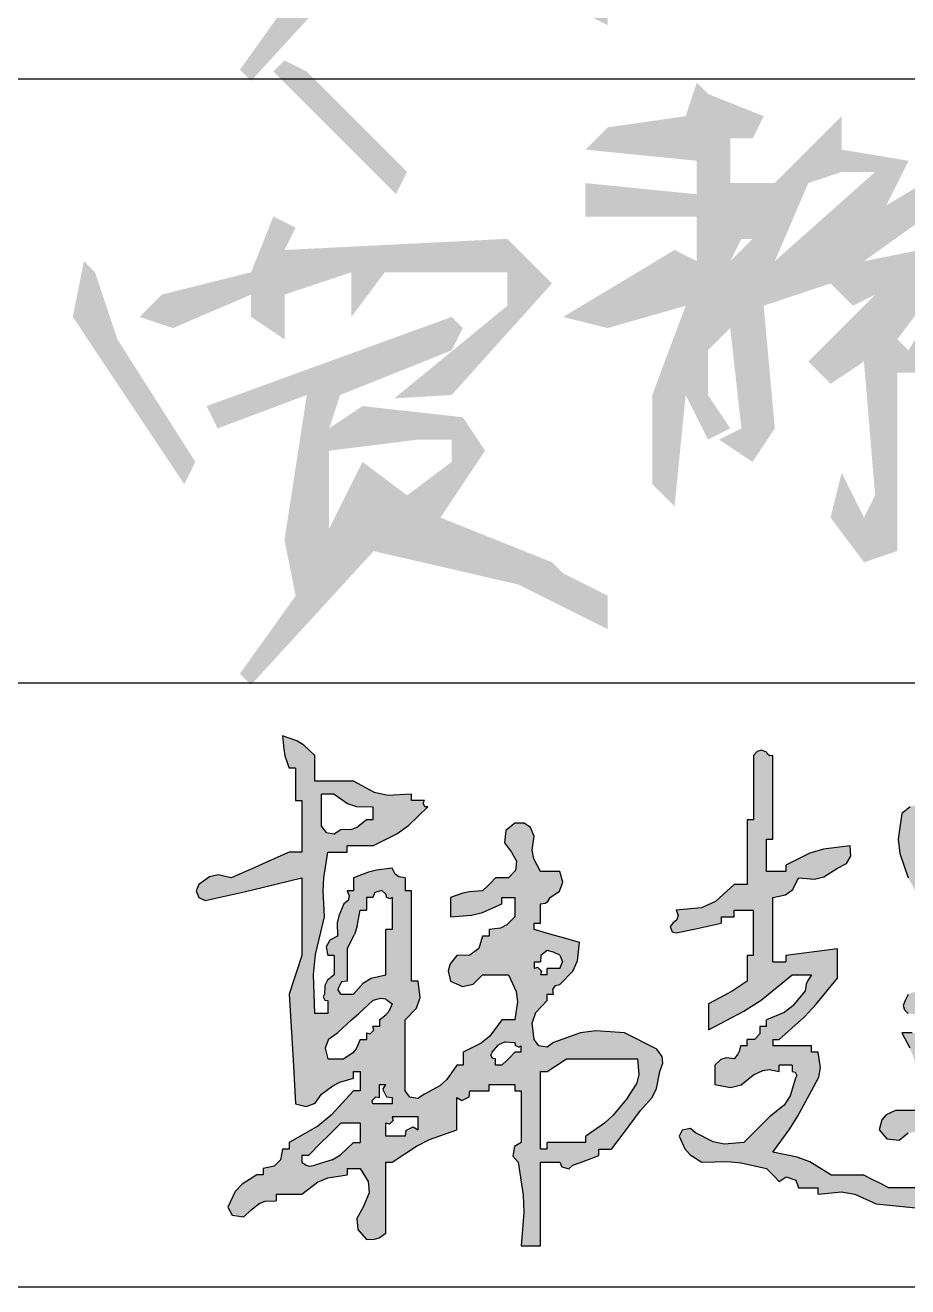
# Model space of a CAD drawing. Extents: x 5693218 to 11495510, y -728562 to -461276.
# Drawn here: x 5835861 to 5836812, y -501776 to -500419 of the extents above; entities that cross this region are included whole.
import ezdxf

# ---------------------------------------------------------------- set-up
doc = ezdxf.new("R2010")
doc.units = 0
doc.header["$LTSCALE"] = 1000
doc.header["$MEASUREMENT"] = 0
doc.layers.get('0').update_dxf_attribs({"linetype": 'CONTINUOUS'})

# ---------------------------------------------------------------- blocks, each defined once
blk = doc.blocks.new('韩超')
h = blk.add_hatch(color=256)
h.dxf.hatch_style = 1
h.paths.add_polyline_path([(0.787849, 0.514197), (0.777955, 0.527898), (0.77346, 0.562754), (0.78123, 0.586063), (0.805739, 0.61125), (0.805739, 0.625142), (0.819631, 0.625142), (0.818004, 0.635027), (0.823773, 0.643681), (0.833523, 0.64598), (0.860867, 0.674873), (0.870953, 0.696725), (0.875199, 0.736279), (0.836353, 0.74757), (0.816903, 0.753127), (0.777955, 0.764063), (0.777955, 0.777955), (0.791847, 0.777955), (0.791847, 0.819631), (0.801775, 0.820971), (0.80763, 0.824875), (0.812685, 0.833523), (0.832189, 0.847055), (0.839321, 0.866071), (0.833523, 0.889091), (0.791847, 0.889091), (0.776856, 0.916298), (0.7735, 0.934755), (0.777955, 0.965498), (0.770329, 0.984025), (0.756314, 0.993368), (0.736279, 0.993282), (0.716867, 0.977277), (0.713907, 0.950644), (0.729333, 0.930768), (0.740061, 0.911103), (0.737625, 0.891618), (0.722387, 0.875199), (0.694603, 0.875199), (0.683489, 0.864086), (0.677932, 0.858529), (0.666819, 0.847415), (0.638572, 0.845181), (0.624291, 0.842325), (0.597358, 0.833523), (0.597358, 0.791847), (0.643081, 0.794876), (0.666726, 0.800787), (0.708495, 0.819631), (0.708495, 0.833523), (0.736279, 0.833523), (0.736279, 0.791847), (0.718733, 0.774249), (0.705317, 0.767541), (0.680711, 0.764063), (0.680711, 0.750171), (0.666819, 0.750171), (0.658732, 0.72359), (0.639033, 0.708815), (0.61125, 0.708495), (0.596777, 0.690733), (0.592946, 0.675409), (0.597358, 0.652926), (0.623512, 0.642026), (0.64687, 0.646697), (0.666819, 0.666819), (0.722387, 0.666819), (0.738834, 0.631134), (0.742077, 0.608437), (0.736279, 0.569574), (0.708495, 0.569574), (0.682162, 0.535076), (0.663824, 0.519794), (0.625142, 0.500114), (0.625142, 0.47233), (0.61125, 0.47233), (0.589715, 0.441777), (0.574435, 0.428025), (0.54179, 0.409816), (0.527664, 0.400538), (0.510468, 0.403404), (0.500114, 0.416762), (0.500114, 0.569574), (0.524623, 0.594762), (0.532393, 0.618071), (0.527898, 0.652926), (0.514006, 0.652926), (0.514006, 0.847415), (0.500114, 0.847415), (0.500114, 0.875199), (0.486416, 0.877514), (0.478388, 0.883536), (0.47233, 0.896037), (0.438162, 0.892345), (0.420863, 0.888021), (0.388977, 0.875199), (0.388977, 0.847415), (0.375085, 0.847415), (0.379444, 0.836821), (0.376971, 0.826928), (0.368139, 0.819631), (0.356965, 0.793593), (0.353947, 0.778504), (0.354247, 0.750171), (0.337644, 0.741703), (0.330222, 0.726858), (0.333409, 0.708495), (0.347301, 0.708495), (0.347301, 0.666819), (0.332737, 0.655189), (0.327028, 0.643772), (0.326463, 0.625142), (0.32344, 0.619715), (0.327253, 0.612088), (0.333409, 0.61125), (0.333409, 0.583466), (0.305625, 0.583466), (0.302565, 0.667178), (0.306887, 0.710398), (0.326463, 0.791847), (0.3234, 0.8474), (0.32482, 0.875797), (0.333409, 0.930768), (0.375085, 0.930768), (0.375085, 0.94466), (0.430654, 0.94466), (0.482374, 0.970498), (0.50707, 0.987931), (0.548736, 1.028012), (0.542559, 1.028676), (0.538615, 1.036564), (0.54179, 1.041904), (0.514006, 1.041904), (0.514006, 1.055796), (0.462884, 1.052445), (0.433869, 1.058893), (0.388977, 1.08358), (0.305625, 1.08358), (0.305625, 1.139148), (0.281985, 1.161307), (0.266841, 1.170393), (0.236165, 1.180825), (0.238399, 1.152578), (0.241255, 1.138297), (0.250057, 1.111364), (0.263949, 1.111364), (0.263949, 1.041904), (0.277841, 1.041904), (0.277841, 0.930768), (0.250057, 0.930768), (0.200194, 0.90821), (0.175186, 0.897095), (0.125028, 0.875199), (0.097454, 0.881715), (0.078516, 0.877928), (0.055568, 0.861307), (0.050109, 0.847376), (0.0559, 0.8329), (0.06946, 0.826577), (0.152955, 0.845407), (0.194635, 0.855133), (0.277841, 0.875199), (0.277841, 0.708495), (0.266727, 0.675154), (0.261171, 0.658483), (0.250057, 0.625142), (0.255939, 0.530696), (0.258718, 0.483462), (0.263949, 0.388977), (0.286969, 0.38318), (0.305985, 0.390311), (0.319517, 0.409816), (0.344599, 0.428141), (0.359268, 0.435475), (0.388977, 0.444546), (0.388977, 0.458438), (0.40287, 0.458438), (0.40287, 0.416762), (0.388977, 0.416762), (0.340729, 0.364454), (0.31168, 0.341215), (0.250057, 0.305625), (0.250057, 0.291733), (0.236165, 0.291733), (0.231424, 0.268639), (0.217583, 0.254798), (0.194489, 0.250057), (0.194489, 0.236165), (0.180597, 0.236165), (0.148793, 0.216524), (0.134276, 0.200394), (0.118082, 0.166705), (0.127514, 0.14947), (0.152825, 0.145854), (0.166705, 0.159759), (0.185336, 0.17447), (0.198563, 0.17943), (0.222273, 0.180597), (0.222273, 0.194489), (0.277841, 0.194489), (0.311245, 0.220472), (0.333233, 0.229896), (0.375085, 0.236165), (0.375085, 0.250057), (0.40287, 0.250057), (0.420685, 0.221738), (0.422698, 0.197582), (0.409816, 0.166705), (0.396068, 0.142401), (0.398473, 0.118345), (0.416762, 0.097244), (0.43433, 0.097627), (0.444154, 0.100901), (0.458438, 0.111136), (0.458438, 0.263949), (0.47233, 0.263949), (0.524193, 0.298154), (0.552768, 0.312442), (0.61125, 0.333409), (0.61125, 0.40287), (0.621931, 0.39652), (0.637706, 0.404407), (0.639034, 0.416762), (0.680711, 0.416762), (0.680711, 0.430654), (0.736279, 0.430654), (0.736279, 0.416762), (0.750171, 0.416762), (0.750171, 0.305625), (0.735269, 0.297653), (0.731714, 0.276323), (0.743225, 0.263949), (0.754517, 0.192544), (0.755945, 0.155413), (0.750171, 0.083352), (0.791847, 0.083352), (0.791847, 0.263949), (0.833523, 0.263949), (0.837499, 0.253205), (0.852744, 0.249394), (0.861307, 0.257003), (0.883535, 0.265338), (0.894648, 0.269506), (0.916876, 0.277841), (0.916876, 0.291733), (0.94466, 0.291733), (0.969894, 0.324902), (0.982398, 0.341574), (1.007174, 0.375085), (1.032146, 0.402761), (1.041693, 0.421855), (1.04885, 0.458438), (1.055218, 0.477023), (1.053221, 0.491001), (1.041904, 0.50706), (0.972444, 0.54179), (0.910919, 0.546316), (0.877697, 0.541786), (0.819631, 0.520952), (0.805828, 0.5112)])
h.paths.add_polyline_path([(0.791847, 0.458438), (0.805739, 0.458438), (0.82241, 0.469551), (0.847415, 0.486222), (1.000228, 0.486222), (1.003038, 0.45197), (0.997988, 0.431769), (0.97939, 0.40287), (0.948039, 0.36501), (0.929334, 0.347744), (0.889091, 0.319517), (0.889091, 0.305625), (0.805739, 0.305625), (0.805739, 0.291733), (0.791847, 0.291733)], flags=16)
h.paths.add_polyline_path([(0.750171, 0.500114), (0.736279, 0.500114), (0.725165, 0.489), (0.719608, 0.483443), (0.708495, 0.47233), (0.694603, 0.47233), (0.694603, 0.486222), (0.688447, 0.48706), (0.684633, 0.494686), (0.687657, 0.500114), (0.701182, 0.516386), (0.715167, 0.52238), (0.736279, 0.520952), (0.736943, 0.514775), (0.744831, 0.510831), (0.750171, 0.514006)], flags=16)
h.paths.add_polyline_path([(0.791847, 0.666819), (0.793521, 0.674497), (0.785633, 0.682384), (0.777955, 0.680711), (0.777955, 0.694603), (0.791847, 0.694603), (0.792194, 0.70849), (0.806202, 0.718996), (0.819631, 0.715441), (0.833192, 0.709118), (0.838982, 0.694641), (0.833523, 0.680711), (0.805739, 0.680711), (0.805739, 0.666819)], flags=16)
h.paths.add_polyline_path([(0.527898, 0.361193), (0.527898, 0.333409), (0.517217, 0.339759), (0.501443, 0.331871), (0.500114, 0.319517), (0.458438, 0.319517), (0.458438, 0.347301), (0.466116, 0.345628), (0.474003, 0.353515), (0.47233, 0.361193)], flags=16)
h.paths.add_polyline_path([(0.47233, 0.40287), (0.47233, 0.388977), (0.430654, 0.388977), (0.42898, 0.396656), (0.436867, 0.404543), (0.444546, 0.40287), (0.444546, 0.430654), (0.458438, 0.430654), (0.452088, 0.419973), (0.459976, 0.404198)], flags=16)
h.paths.add_polyline_path([(0.47233, 0.604304), (0.464836, 0.588169), (0.458643, 0.580427), (0.444546, 0.569574), (0.444546, 0.555682), (0.430654, 0.555682), (0.432327, 0.548004), (0.42444, 0.540117), (0.416762, 0.54179), (0.416762, 0.527898), (0.40287, 0.527898), (0.39467, 0.507807), (0.386422, 0.49791), (0.368139, 0.486222), (0.333409, 0.486222), (0.327612, 0.509242), (0.334743, 0.528258), (0.354247, 0.54179), (0.384775, 0.569612), (0.400056, 0.583504), (0.430654, 0.61125), (0.446814, 0.616197), (0.458647, 0.614224)], flags=16)
h.paths.add_polyline_path([(0.458438, 0.666819), (0.426908, 0.659351), (0.410404, 0.649448), (0.388977, 0.625142), (0.361193, 0.625142), (0.354844, 0.635823), (0.362731, 0.651598), (0.375085, 0.652926), (0.375085, 0.722387), (0.390598, 0.753922), (0.396359, 0.771203), (0.40287, 0.805739), (0.416762, 0.805739), (0.416762, 0.833523), (0.430654, 0.833523), (0.434629, 0.844267), (0.449874, 0.848078), (0.458438, 0.840469), (0.459102, 0.834292), (0.466989, 0.830348), (0.47233, 0.833523), (0.47233, 0.764063), (0.458438, 0.764063)], flags=16)
h.paths.add_polyline_path([(0.40287, 0.347301), (0.40287, 0.305625), (0.388977, 0.305625), (0.360889, 0.27915), (0.342496, 0.268422), (0.305625, 0.257003), (0.294367, 0.254885), (0.286778, 0.256782), (0.277841, 0.263949), (0.277841, 0.277841), (0.291733, 0.277841), (0.319459, 0.305683), (0.333352, 0.319575), (0.361193, 0.347301)], flags=16)
h.paths.add_polyline_path([(0.430654, 1.000228), (0.416762, 1.000228), (0.39813, 0.985517), (0.384903, 0.980557), (0.361193, 0.97939), (0.347067, 0.970112), (0.329871, 0.972978), (0.319517, 0.986336), (0.319517, 1.055796), (0.347301, 1.055796), (0.376072, 1.035613), (0.395527, 1.029128), (0.430654, 1.028012)], flags=16)
h = blk.add_hatch(color=256)
h.dxf.hatch_style = 1
h.paths.add_polyline_path([(1.542018, 0.208381), (1.519791, 0.219494), (1.508677, 0.225051), (1.48645, 0.236165), (1.416989, 0.236165), (1.371255, 0.264232), (1.344642, 0.274582), (1.291961, 0.284787), (1.328443, 0.335457), (1.345237, 0.362046), (1.375313, 0.416762), (1.391241, 0.446575), (1.394603, 0.466747), (1.389205, 0.500114), (1.375313, 0.500114), (1.375313, 0.514006), (1.291961, 0.514006), (1.291961, 0.527898), (1.305853, 0.527898), (1.359796, 0.576664), (1.385101, 0.603375), (1.430881, 0.659873), (1.430881, 0.722387), (1.386427, 0.71683), (1.3642, 0.714052), (1.319745, 0.708495), (1.319745, 0.694603), (1.291961, 0.694603), (1.291961, 0.833523), (1.31926, 0.838693), (1.334923, 0.85044), (1.347529, 0.875199), (1.381781, 0.872389), (1.401982, 0.877439), (1.430881, 0.896037), (1.450883, 0.906123), (1.460131, 0.922307), (1.458666, 0.94466), (1.401114, 0.937345), (1.371819, 0.928557), (1.319745, 0.902983), (1.319745, 0.889091), (1.278069, 0.889091), (1.278069, 0.958552), (1.291961, 0.958552), (1.291961, 1.139148), (1.285806, 1.138304), (1.281086, 1.140664), (1.278069, 1.146094), (1.267308, 1.150023), (1.257931, 1.147679), (1.250285, 1.139148), (1.250285, 1.000228), (1.236393, 1.000228), (1.236393, 0.861307), (1.208609, 0.861307), (1.168183, 0.824416), (1.138053, 0.811024), (1.08358, 0.805739), (1.087939, 0.795145), (1.085465, 0.785252), (1.076634, 0.777955), (1.071121, 0.771113), (1.075065, 0.759282), (1.08358, 0.757117), (1.122533, 0.76519), (1.141984, 0.769358), (1.180825, 0.777955), (1.180825, 0.791847), (1.208609, 0.791847), (1.208609, 0.805739), (1.250285, 0.805739), (1.250285, 0.708495), (1.236393, 0.708495), (1.236393, 0.652926), (1.203973, 0.631977), (1.187234, 0.622213), (1.15304, 0.604304), (1.15304, 0.548736), (1.229739, 0.588318), (1.266619, 0.612432), (1.333637, 0.666819), (1.375313, 0.666819), (1.366995, 0.654381), (1.363975, 0.646831), (1.361421, 0.632088), (1.335054, 0.599814), (1.316435, 0.58585), (1.278069, 0.569574), (1.278069, 0.555682), (1.264177, 0.555682), (1.26415, 0.539965), (1.25211, 0.527924), (1.236393, 0.527898), (1.236393, 0.514006), (1.222501, 0.514006), (1.219217, 0.502022), (1.216226, 0.496039), (1.208609, 0.486222), (1.191149, 0.488205), (1.17971, 0.484393), (1.166932, 0.47233), (1.166932, 0.430654), (1.200708, 0.424307), (1.223469, 0.429997), (1.250285, 0.451492), (1.27048, 0.461183), (1.283894, 0.46286), (1.305853, 0.458438), (1.305853, 0.47233), (1.333637, 0.47233), (1.333637, 0.458438), (1.339793, 0.4576), (1.343606, 0.449973), (1.340583, 0.444546), (1.32937, 0.406076), (1.316213, 0.38634), (1.285015, 0.361193), (1.229447, 0.305625), (1.187056, 0.302553), (1.163204, 0.307323), (1.125256, 0.326463), (1.114566, 0.33576), (1.096818, 0.332211), (1.090526, 0.319517), (1.102438, 0.292491), (1.113943, 0.279343), (1.139148, 0.263949), (1.194983, 0.265062), (1.223561, 0.262204), (1.278069, 0.250057), (1.289183, 0.238943), (1.294739, 0.233386), (1.305853, 0.222273), (1.320568, 0.231877), (1.341519, 0.224893), (1.347529, 0.208381), (1.389205, 0.208381), (1.389205, 0.194489), (1.439628, 0.1998), (1.468259, 0.195028), (1.514234, 0.173651), (1.635959, 0.161998), (1.69773, 0.160594), (1.819859, 0.166705), (1.833779, 0.185933), (1.852296, 0.192877), (1.875427, 0.187543), (1.930995, 0.198656), (1.958779, 0.204213), (2.014348, 0.215327), (2.025534, 0.209917), (2.039748, 0.217024), (2.042132, 0.229219), (2.049428, 0.23805), (2.059322, 0.240524), (2.069916, 0.236165), (2.069916, 0.250057), (2.083808, 0.250057), (2.098401, 0.26772), (2.118188, 0.272666), (2.139376, 0.263949), (2.133917, 0.27788), (2.139708, 0.292356), (2.153268, 0.298679), (2.133073, 0.308371), (2.119659, 0.310047), (2.0977, 0.305625), (2.086586, 0.294512), (2.08103, 0.288955), (2.069916, 0.277841), (2.042132, 0.277841), (2.042132, 0.263949), (1.946785, 0.245868), (1.899372, 0.234712), (1.805967, 0.208381)])
h = blk.add_hatch(color=256)
h.dxf.hatch_style = 1
h.paths.add_polyline_path([(1.611478, 0.625142), (1.597547, 0.630601), (1.583071, 0.624811), (1.576748, 0.61125), (1.572819, 0.60049), (1.575163, 0.591112), (1.583694, 0.583466), (1.61855, 0.578971), (1.641859, 0.586741), (1.667046, 0.61125), (1.680938, 0.61125), (1.722615, 0.61125), (1.737208, 0.628913), (1.756995, 0.63386), (1.778183, 0.625142), (1.778183, 0.639034), (1.833751, 0.639034), (1.833751, 0.655705), (1.833751, 0.66404), (1.833751, 0.680711), (1.805967, 0.680711), (1.792075, 0.680711), (1.764291, 0.680711), (1.764291, 0.666819), (1.722615, 0.666819), (1.717058, 0.655705), (1.714279, 0.650148), (1.708723, 0.639034), (1.69483, 0.639034), (1.680938, 0.639034), (1.678868, 0.661339), (1.688455, 0.678116), (1.708723, 0.687657), (1.768692, 0.728785), (1.795922, 0.757527), (1.833751, 0.819631), (1.839429, 0.846829), (1.850907, 0.862133), (1.875427, 0.875199), (1.888443, 0.91196), (1.890032, 0.934206), (1.882373, 0.972444), (1.876196, 0.973108), (1.872252, 0.980995), (1.875427, 0.986336), (1.861535, 0.986336), (1.819859, 0.986336), (1.796859, 0.959188), (1.781933, 0.947248), (1.750399, 0.930768), (1.750399, 0.916876), (1.736507, 0.916876), (1.71031, 0.882162), (1.682751, 0.868382), (1.639262, 0.868253), (1.61591, 0.897042), (1.610049, 0.922442), (1.618424, 0.958552), (1.629264, 0.984285), (1.6309, 1.000642), (1.62537, 1.028012), (1.602888, 1.032424), (1.587563, 1.028593), (1.569802, 1.01412), (1.562035, 0.958817), (1.56513, 0.927869), (1.583694, 0.875199), (1.595758, 0.853473), (1.601336, 0.842318), (1.611478, 0.819631), (1.650742, 0.818134), (1.671448, 0.821092), (1.708723, 0.833523), (1.714279, 0.844637), (1.717058, 0.850194), (1.722615, 0.861307), (1.740978, 0.85812), (1.755823, 0.865542), (1.764291, 0.882145), (1.764955, 0.888322), (1.772842, 0.892266), (1.778183, 0.889091), (1.778183, 0.902983), (1.792075, 0.902983), (1.803189, 0.919654), (1.808745, 0.927989), (1.819859, 0.94466), (1.847643, 0.94466), (1.847643, 0.916876), (1.817381, 0.887163), (1.804962, 0.866982), (1.792075, 0.826577), (1.753545, 0.774398), (1.730689, 0.750113), (1.680938, 0.708495), (1.641359, 0.690689), (1.621854, 0.667284)])
h = blk.add_hatch(color=256)
h.dxf.hatch_style = 1
h.paths.add_polyline_path([(1.831635, 0.573795), (1.812227, 0.549535), (1.792075, 0.500114), (1.762292, 0.496094), (1.744726, 0.484384), (1.729561, 0.458438), (1.700075, 0.463546), (1.684975, 0.469586), (1.6601, 0.486222), (1.637668, 0.49978), (1.627728, 0.515685), (1.62537, 0.54179), (1.603143, 0.54179), (1.592029, 0.54179), (1.569802, 0.54179), (1.586675, 0.509854), (1.593737, 0.492906), (1.604532, 0.458438), (1.621804, 0.436498), (1.61886, 0.407063), (1.597586, 0.388977), (1.597586, 0.375085), (1.55591, 0.375085), (1.536306, 0.36578), (1.526798, 0.35437), (1.52118, 0.333409), (1.537185, 0.313997), (1.563818, 0.311038), (1.583694, 0.326463), (1.614401, 0.331156), (1.630976, 0.339443), (1.653154, 0.361193), (1.667046, 0.361193), (1.708723, 0.361193), (1.720352, 0.375758), (1.731769, 0.381467), (1.750399, 0.382031), (1.77782, 0.376762), (1.791938, 0.37535), (1.819859, 0.375085), (1.821199, 0.385013), (1.825102, 0.390868), (1.833751, 0.395924), (1.815429, 0.411271), (1.805589, 0.418299), (1.785129, 0.430654), (1.829593, 0.491137), (1.853312, 0.520437), (1.903211, 0.57652), (1.923495, 0.606919), (1.927312, 0.631729), (1.917103, 0.666819), (1.904326, 0.678881), (1.892887, 0.682694), (1.875427, 0.680711), (1.875427, 0.650148), (1.875427, 0.634867), (1.875427, 0.604304)])
for p, q in [((0.266841, 1.170393), (0.236165, 1.180825)), ((0.236165, 1.180825), (0.238399, 1.152578)), ((0.281985, 1.161307), (0.266841, 1.170393)), ((0.238399, 1.152578), (0.241255, 1.138297)), ((0.305625, 1.139148), (0.281985, 1.161307)), ((1.257931, 1.147679), (1.250285, 1.139148)), ((1.267308, 1.150023), (1.257931, 1.147679)), ((1.278069, 1.146094), (1.267308, 1.150023)), ((1.281086, 1.140664), (1.278069, 1.146094)), ((1.285806, 1.138304), (1.281086, 1.140664)), ((0.241255, 1.138297), (0.250057, 1.111364)), ((0.305625, 1.08358), (0.305625, 1.139148)), ((1.250285, 1.139148), (1.250285, 1.000228)), ((1.291961, 1.139148), (1.285806, 1.138304)), ((1.291961, 0.958552), (1.291961, 1.139148)), ((0.263949, 1.111364), (0.250057, 1.111364)), ((0.263949, 1.111364), (0.263949, 1.041904)), ((0.388977, 1.08358), (0.305625, 1.08358)), ((0.433869, 1.058893), (0.388977, 1.08358)), ((0.263949, 1.041904), (0.277841, 1.041904)), ((0.277841, 1.041904), (0.277841, 0.930768)), ((0.319517, 0.986336), (0.319517, 1.055796)), ((0.347301, 1.055796), (0.319517, 1.055796)), ((0.347301, 1.055796), (0.376072, 1.035613)), ((0.376072, 1.035613), (0.395527, 1.029128)), ((0.462884, 1.052445), (0.433869, 1.058893)), ((0.514006, 1.055796), (0.462884, 1.052445)), ((0.514006, 1.041904), (0.514006, 1.055796)), ((0.54179, 1.041904), (0.514006, 1.041904)), ((0.538615, 1.036564), (0.54179, 1.041904)), ((0.542559, 1.028676), (0.538615, 1.036564)), ((0.395527, 1.029128), (0.430654, 1.028012)), ((0.430654, 1.028012), (0.430654, 1.000228)), ((0.50707, 0.987931), (0.548736, 1.028012)), ((0.548736, 1.028012), (0.542559, 1.028676)), ((1.569802, 1.01412), (1.562035, 0.958817)), ((1.587563, 1.028593), (1.569802, 1.01412)), ((0.319517, 0.986336), (0.329871, 0.972978)), ((0.347067, 0.970112), (0.361193, 0.97939)), ((0.361193, 0.97939), (0.384903, 0.980557)), ((0.384903, 0.980557), (0.39813, 0.985517)), ((0.416762, 1.000228), (0.39813, 0.985517)), ((0.430654, 1.000228), (0.416762, 1.000228)), ((0.482374, 0.970498), (0.50707, 0.987931)), ((0.736279, 0.993282), (0.716867, 0.977277)), ((0.756314, 0.993368), (0.736279, 0.993282)), ((0.770329, 0.984025), (0.756314, 0.993368)), ((0.777955, 0.965498), (0.770329, 0.984025)), ((1.236393, 1.000228), (1.236393, 0.861307)), ((1.250285, 1.000228), (1.236393, 1.000228)), ((0.329871, 0.972978), (0.347067, 0.970112)), ((0.430654, 0.94466), (0.482374, 0.970498)), ((0.716867, 0.977277), (0.713907, 0.950644)), ((0.713907, 0.950644), (0.729333, 0.930768)), ((0.7735, 0.934755), (0.777955, 0.965498)), ((1.278069, 0.958552), (1.291961, 0.958552)), ((1.278069, 0.889091), (1.278069, 0.958552)), ((1.562035, 0.958817), (1.56513, 0.927869)), ((0.250057, 0.930768), (0.200194, 0.90821)), ((0.277841, 0.930768), (0.250057, 0.930768)), ((0.32482, 0.875797), (0.333409, 0.930768)), ((0.333409, 0.930768), (0.375085, 0.930768)), ((0.375085, 0.930768), (0.375085, 0.94466)), ((0.430654, 0.94466), (0.375085, 0.94466)), ((0.729333, 0.930768), (0.740061, 0.911103)), ((0.776856, 0.916298), (0.7735, 0.934755)), ((1.371819, 0.928557), (1.319745, 0.902983)), ((1.401114, 0.937345), (1.371819, 0.928557)), ((1.458666, 0.94466), (1.401114, 0.937345)), ((1.460131, 0.922307), (1.458666, 0.94466)), ((1.56513, 0.927869), (1.583694, 0.875199)), ((0.175186, 0.897095), (0.125028, 0.875199)), ((0.200194, 0.90821), (0.175186, 0.897095)), ((0.47233, 0.896037), (0.438162, 0.892345)), ((0.478388, 0.883536), (0.47233, 0.896037)), ((0.740061, 0.911103), (0.737625, 0.891618)), ((0.791847, 0.889091), (0.776856, 0.916298)), ((1.319745, 0.902983), (1.319745, 0.889091)), ((1.401982, 0.877439), (1.430881, 0.896037)), ((1.430881, 0.896037), (1.450883, 0.906123)), ((1.450883, 0.906123), (1.460131, 0.922307)), ((0.078516, 0.877928), (0.055568, 0.861307)), ((0.097454, 0.881715), (0.078516, 0.877928)), ((0.125028, 0.875199), (0.097454, 0.881715)), ((0.194635, 0.855133), (0.277841, 0.875199)), ((0.277841, 0.875199), (0.277841, 0.708495)), ((0.3234, 0.8474), (0.32482, 0.875797)), ((0.420863, 0.888021), (0.388977, 0.875199)), ((0.388977, 0.875199), (0.388977, 0.847415)), ((0.438162, 0.892345), (0.420863, 0.888021)), ((0.486416, 0.877514), (0.478388, 0.883536)), ((0.500114, 0.875199), (0.486416, 0.877514)), ((0.500114, 0.875199), (0.500114, 0.847415)), ((0.694603, 0.875199), (0.683489, 0.864086)), ((0.722387, 0.875199), (0.694603, 0.875199)), ((0.737625, 0.891618), (0.722387, 0.875199)), ((0.833523, 0.889091), (0.791847, 0.889091)), ((0.839321, 0.866071), (0.833523, 0.889091)), ((1.319745, 0.889091), (1.278069, 0.889091)), ((1.334923, 0.85044), (1.347529, 0.875199)), ((1.347529, 0.875199), (1.381781, 0.872389)), ((1.381781, 0.872389), (1.401982, 0.877439)), ((0.055568, 0.861307), (0.050109, 0.847376)), ((0.050109, 0.847376), (0.0559, 0.8329)), ((0.06946, 0.826577), (0.152955, 0.845407)), ((0.152955, 0.845407), (0.194635, 0.855133)), ((0.326463, 0.791847), (0.3234, 0.8474)), ((0.388977, 0.847415), (0.375085, 0.847415)), ((0.375085, 0.847415), (0.379444, 0.836821)), ((0.434629, 0.844267), (0.430654, 0.833523)), ((0.449874, 0.848078), (0.434629, 0.844267)), ((0.458438, 0.840469), (0.449874, 0.848078)), ((0.514006, 0.847415), (0.500114, 0.847415)), ((0.514006, 0.652926), (0.514006, 0.847415)), ((0.624291, 0.842325), (0.597358, 0.833523)), ((0.638572, 0.845181), (0.624291, 0.842325)), ((0.666819, 0.847415), (0.638572, 0.845181)), ((0.677932, 0.858529), (0.666819, 0.847415)), ((0.683489, 0.864086), (0.677932, 0.858529)), ((0.812685, 0.833523), (0.832189, 0.847055)), ((0.832189, 0.847055), (0.839321, 0.866071)), ((1.208609, 0.861307), (1.168183, 0.824416)), ((1.236393, 0.861307), (1.208609, 0.861307)), ((1.31926, 0.838693), (1.334923, 0.85044)), ((0.0559, 0.8329), (0.06946, 0.826577)), ((0.368139, 0.819631), (0.356965, 0.793593)), ((0.376971, 0.826928), (0.368139, 0.819631)), ((0.379444, 0.836821), (0.376971, 0.826928)), ((0.416762, 0.833523), (0.416762, 0.805739)), ((0.430654, 0.833523), (0.416762, 0.833523)), ((0.458438, 0.840469), (0.459102, 0.834292)), ((0.466989, 0.830348), (0.459102, 0.834292)), ((0.47233, 0.833523), (0.466989, 0.830348)), ((0.47233, 0.833523), (0.47233, 0.764063)), ((0.597358, 0.833523), (0.597358, 0.791847)), ((0.666726, 0.800787), (0.708495, 0.819631)), ((0.708495, 0.833523), (0.736279, 0.833523)), ((0.708495, 0.819631), (0.708495, 0.833523)), ((0.736279, 0.833523), (0.736279, 0.791847)), ((0.791847, 0.819631), (0.801775, 0.820971)), ((0.791847, 0.777955), (0.791847, 0.819631)), ((0.801775, 0.820971), (0.80763, 0.824875)), ((0.80763, 0.824875), (0.812685, 0.833523)), ((1.168183, 0.824416), (1.138053, 0.811024)), ((1.291961, 0.833523), (1.31926, 0.838693)), ((1.291961, 0.694603), (1.291961, 0.833523)), ((0.306887, 0.710398), (0.326463, 0.791847)), ((0.356965, 0.793593), (0.353947, 0.778504)), ((0.396359, 0.771203), (0.40287, 0.805739)), ((0.40287, 0.805739), (0.416762, 0.805739)), ((0.597358, 0.791847), (0.643081, 0.794876)), ((0.643081, 0.794876), (0.666726, 0.800787)), ((0.736279, 0.791847), (0.718733, 0.774249)), ((1.138053, 0.811024), (1.08358, 0.805739)), ((1.08358, 0.805739), (1.087939, 0.795145)), ((1.087939, 0.795145), (1.085465, 0.785252)), ((1.180825, 0.791847), (1.208609, 0.791847)), ((1.180825, 0.791847), (1.180825, 0.777955)), ((1.208609, 0.791847), (1.208609, 0.805739)), ((1.208609, 0.805739), (1.250285, 0.805739)), ((1.250285, 0.708495), (1.250285, 0.805739)), ((0.353947, 0.778504), (0.354247, 0.750171)), ((0.396359, 0.771203), (0.390598, 0.753922)), ((0.47233, 0.764063), (0.458438, 0.764063)), ((0.458438, 0.666819), (0.458438, 0.764063)), ((0.705317, 0.767541), (0.680711, 0.764063)), ((0.680711, 0.764063), (0.680711, 0.750171)), ((0.718733, 0.774249), (0.705317, 0.767541)), ((0.777955, 0.777955), (0.791847, 0.777955)), ((0.777955, 0.764063), (0.777955, 0.777955)), ((0.816903, 0.753127), (0.777955, 0.764063)), ((1.076634, 0.777955), (1.071121, 0.771113)), ((1.071121, 0.771113), (1.075065, 0.759282)), ((1.085465, 0.785252), (1.076634, 0.777955)), ((1.08358, 0.757117), (1.122533, 0.76519)), ((1.122533, 0.76519), (1.141984, 0.769358)), ((1.141984, 0.769358), (1.180825, 0.777955)), ((0.337644, 0.741703), (0.330222, 0.726858)), ((0.354247, 0.750171), (0.337644, 0.741703)), ((0.375085, 0.722387), (0.390598, 0.753922)), ((0.666819, 0.750171), (0.658732, 0.72359)), ((0.680711, 0.750171), (0.666819, 0.750171)), ((0.836353, 0.74757), (0.816903, 0.753127)), ((0.875199, 0.736279), (0.836353, 0.74757)), ((0.870953, 0.696725), (0.875199, 0.736279)), ((1.075065, 0.759282), (1.08358, 0.757117)), ((0.277841, 0.708495), (0.266727, 0.675154)), ((0.302565, 0.667178), (0.306887, 0.710398)), ((0.330222, 0.726858), (0.333409, 0.708495)), ((0.347301, 0.708495), (0.333409, 0.708495)), ((0.347301, 0.708495), (0.347301, 0.666819)), ((0.375085, 0.722387), (0.375085, 0.652926)), ((0.61125, 0.708495), (0.596777, 0.690733)), ((0.639033, 0.708815), (0.61125, 0.708495)), ((0.658732, 0.72359), (0.639033, 0.708815)), ((0.792194, 0.70849), (0.791847, 0.694603)), ((0.806202, 0.718996), (0.792194, 0.70849)), ((0.819631, 0.715441), (0.806202, 0.718996)), ((0.833192, 0.709118), (0.819631, 0.715441)), ((0.833192, 0.709118), (0.838982, 0.694641)), ((1.236393, 0.708495), (1.236393, 0.652926)), ((1.250285, 0.708495), (1.236393, 0.708495)), ((1.3642, 0.714052), (1.319745, 0.708495)), ((1.319745, 0.708495), (1.319745, 0.694603)), ((1.386427, 0.71683), (1.3642, 0.714052)), ((1.430881, 0.722387), (1.386427, 0.71683)), ((1.430881, 0.659873), (1.430881, 0.722387)), ((0.596777, 0.690733), (0.592946, 0.675409)), ((0.777955, 0.694603), (0.777955, 0.680711)), ((0.777955, 0.694603), (0.791847, 0.694603)), ((0.785633, 0.682384), (0.777955, 0.680711)), ((0.785633, 0.682384), (0.793521, 0.674497)), ((0.833523, 0.680711), (0.805739, 0.680711)), ((0.805739, 0.666819), (0.805739, 0.680711)), ((0.833523, 0.680711), (0.838982, 0.694641)), ((0.860867, 0.674873), (0.870953, 0.696725)), ((1.291961, 0.694603), (1.319745, 0.694603)), ((0.261171, 0.658483), (0.250057, 0.625142)), ((0.266727, 0.675154), (0.261171, 0.658483)), ((0.305625, 0.583466), (0.302565, 0.667178)), ((0.332737, 0.655189), (0.327028, 0.643772)), ((0.347301, 0.666819), (0.332737, 0.655189)), ((0.375085, 0.652926), (0.362731, 0.651598)), ((0.410404, 0.649448), (0.426908, 0.659351)), ((0.426908, 0.659351), (0.458438, 0.666819)), ((0.527898, 0.652926), (0.514006, 0.652926)), ((0.532393, 0.618071), (0.527898, 0.652926)), ((0.592946, 0.675409), (0.597358, 0.652926)), ((0.597358, 0.652926), (0.623512, 0.642026)), ((0.64687, 0.646697), (0.666819, 0.666819)), ((0.666819, 0.666819), (0.722387, 0.666819)), ((0.722387, 0.666819), (0.738834, 0.631134)), ((0.793521, 0.674497), (0.791847, 0.666819)), ((0.805739, 0.666819), (0.791847, 0.666819)), ((0.833523, 0.64598), (0.860867, 0.674873)), ((1.236393, 0.652926), (1.203973, 0.631977)), ((1.266619, 0.612432), (1.333637, 0.666819)), ((1.333637, 0.666819), (1.375313, 0.666819)), ((1.366995, 0.654381), (1.363975, 0.646831)), ((1.375313, 0.666819), (1.366995, 0.654381)), ((1.385101, 0.603375), (1.430881, 0.659873)), ((0.250057, 0.625142), (0.255939, 0.530696)), ((0.326463, 0.625142), (0.32344, 0.619715)), ((0.327028, 0.643772), (0.326463, 0.625142)), ((0.362731, 0.651598), (0.354844, 0.635823)), ((0.361193, 0.625142), (0.354844, 0.635823)), ((0.361193, 0.625142), (0.388977, 0.625142)), ((0.410404, 0.649448), (0.388977, 0.625142)), ((0.623512, 0.642026), (0.64687, 0.646697)), ((0.738834, 0.631134), (0.742077, 0.608437)), ((0.805739, 0.61125), (0.805739, 0.625142)), ((0.805739, 0.625142), (0.819631, 0.625142)), ((0.818004, 0.635027), (0.823773, 0.643681)), ((0.819631, 0.625142), (0.818004, 0.635027)), ((0.823773, 0.643681), (0.833523, 0.64598)), ((1.203973, 0.631977), (1.187234, 0.622213)), ((1.361421, 0.632088), (1.335054, 0.599814)), ((1.363975, 0.646831), (1.361421, 0.632088)), ((1.583071, 0.624811), (1.576748, 0.61125)), ((0.32344, 0.619715), (0.327253, 0.612088)), ((0.327253, 0.612088), (0.333409, 0.61125)), ((0.333409, 0.61125), (0.333409, 0.583466)), ((0.430654, 0.61125), (0.400056, 0.583504)), ((0.446814, 0.616197), (0.430654, 0.61125)), ((0.458647, 0.614224), (0.446814, 0.616197)), ((0.458647, 0.614224), (0.47233, 0.604304)), ((0.47233, 0.604304), (0.464836, 0.588169)), ((0.524623, 0.594762), (0.532393, 0.618071)), ((0.742077, 0.608437), (0.736279, 0.569574)), ((0.78123, 0.586063), (0.805739, 0.61125)), ((1.187234, 0.622213), (1.15304, 0.604304)), ((1.15304, 0.604304), (1.15304, 0.548736)), ((1.229739, 0.588318), (1.266619, 0.612432)), ((1.335054, 0.599814), (1.316435, 0.58585)), ((1.359796, 0.576664), (1.385101, 0.603375)), ((1.576748, 0.61125), (1.572819, 0.60049)), ((1.572819, 0.60049), (1.575163, 0.591112)), ((0.333409, 0.583466), (0.305625, 0.583466)), ((0.384775, 0.569612), (0.400056, 0.583504)), ((0.444546, 0.569574), (0.458643, 0.580427)), ((0.458643, 0.580427), (0.464836, 0.588169)), ((0.500114, 0.569574), (0.524623, 0.594762)), ((0.77346, 0.562754), (0.78123, 0.586063)), ((1.15304, 0.548736), (1.229739, 0.588318)), ((1.316435, 0.58585), (1.278069, 0.569574)), ((1.305853, 0.527898), (1.359796, 0.576664)), ((1.575163, 0.591112), (1.583694, 0.583466)), ((0.384775, 0.569612), (0.354247, 0.54179)), ((0.432327, 0.548004), (0.42444, 0.540117)), ((0.432327, 0.548004), (0.430654, 0.555682)), ((0.444546, 0.555682), (0.430654, 0.555682)), ((0.444546, 0.569574), (0.444546, 0.555682)), ((0.500114, 0.416762), (0.500114, 0.569574)), ((0.708495, 0.569574), (0.682162, 0.535076)), ((0.736279, 0.569574), (0.708495, 0.569574)), ((0.777955, 0.527898), (0.77346, 0.562754)), ((0.910919, 0.546316), (0.877697, 0.541786)), ((0.972444, 0.54179), (0.910919, 0.546316)), ((1.264177, 0.555682), (1.26415, 0.539965)), ((1.278069, 0.555682), (1.264177, 0.555682)), ((1.278069, 0.555682), (1.278069, 0.569574)), ((0.255939, 0.530696), (0.258718, 0.483462)), ((0.334743, 0.528258), (0.327612, 0.509242)), ((0.334743, 0.528258), (0.354247, 0.54179)), ((0.40287, 0.527898), (0.39467, 0.507807)), ((0.40287, 0.527898), (0.416762, 0.527898)), ((0.416762, 0.54179), (0.416762, 0.527898)), ((0.416762, 0.54179), (0.42444, 0.540117)), ((0.663824, 0.519794), (0.625142, 0.500114)), ((0.682162, 0.535076), (0.663824, 0.519794)), ((0.687657, 0.500114), (0.701182, 0.516386)), ((0.715167, 0.52238), (0.701182, 0.516386)), ((0.715167, 0.52238), (0.736279, 0.520952)), ((0.736279, 0.520952), (0.736943, 0.514775)), ((0.787849, 0.514197), (0.777955, 0.527898)), ((0.819631, 0.520952), (0.805828, 0.5112)), ((0.877697, 0.541786), (0.819631, 0.520952)), ((1.041904, 0.50706), (0.972444, 0.54179)), ((1.25211, 0.527924), (1.236393, 0.527898)), ((1.236393, 0.514006), (1.236393, 0.527898)), ((1.26415, 0.539965), (1.25211, 0.527924)), ((1.291961, 0.527898), (1.291961, 0.514006)), ((1.291961, 0.527898), (1.305853, 0.527898)), ((1.592029, 0.54179), (1.569802, 0.54179)), ((1.569802, 0.54179), (1.586675, 0.509854)), ((0.327612, 0.509242), (0.333409, 0.486222)), ((0.386422, 0.49791), (0.368139, 0.486222)), ((0.39467, 0.507807), (0.386422, 0.49791)), ((0.625142, 0.500114), (0.625142, 0.47233)), ((0.687657, 0.500114), (0.684633, 0.494686)), ((0.688447, 0.48706), (0.684633, 0.494686)), ((0.725165, 0.489), (0.719608, 0.483443)), ((0.725165, 0.489), (0.736279, 0.500114)), ((0.750171, 0.500114), (0.736279, 0.500114)), ((0.744831, 0.510831), (0.736943, 0.514775)), ((0.744831, 0.510831), (0.750171, 0.514006)), ((0.750171, 0.500114), (0.750171, 0.514006)), ((0.805828, 0.5112), (0.787849, 0.514197)), ((1.053221, 0.491001), (1.041904, 0.50706)), ((1.055218, 0.477023), (1.053221, 0.491001)), ((1.216226, 0.496039), (1.208609, 0.486222)), ((1.219217, 0.502022), (1.216226, 0.496039)), ((1.222501, 0.514006), (1.219217, 0.502022)), ((1.236393, 0.514006), (1.222501, 0.514006)), ((1.375313, 0.514006), (1.291961, 0.514006)), ((1.375313, 0.500114), (1.375313, 0.514006)), ((1.389205, 0.500114), (1.375313, 0.500114)), ((1.394603, 0.466747), (1.389205, 0.500114)), ((0.258718, 0.483462), (0.263949, 0.388977)), ((0.333409, 0.486222), (0.368139, 0.486222)), ((0.61125, 0.47233), (0.589715, 0.441777)), ((0.625142, 0.47233), (0.61125, 0.47233)), ((0.694603, 0.486222), (0.688447, 0.48706)), ((0.694603, 0.47233), (0.694603, 0.486222)), ((0.708495, 0.47233), (0.694603, 0.47233)), ((0.719608, 0.483443), (0.708495, 0.47233)), ((0.805739, 0.458438), (0.82241, 0.469551)), ((0.82241, 0.469551), (0.847415, 0.486222)), ((0.847415, 0.486222), (1.000228, 0.486222)), ((1.000228, 0.486222), (1.003038, 0.45197)), ((1.04885, 0.458438), (1.055218, 0.477023)), ((1.17971, 0.484393), (1.166932, 0.47233)), ((1.166932, 0.47233), (1.166932, 0.430654)), ((1.191149, 0.488205), (1.17971, 0.484393)), ((1.208609, 0.486222), (1.191149, 0.488205)), ((1.27048, 0.461183), (1.283894, 0.46286)), ((1.283894, 0.46286), (1.305853, 0.458438)), ((1.333637, 0.47233), (1.305853, 0.47233)), ((1.305853, 0.458438), (1.305853, 0.47233)), ((1.333637, 0.47233), (1.333637, 0.458438)), ((1.391241, 0.446575), (1.394603, 0.466747)), ((0.344599, 0.428141), (0.359268, 0.435475)), ((0.359268, 0.435475), (0.388977, 0.444546)), ((0.388977, 0.458438), (0.40287, 0.458438)), ((0.388977, 0.444546), (0.388977, 0.458438)), ((0.40287, 0.458438), (0.40287, 0.416762)), ((0.589715, 0.441777), (0.574435, 0.428025)), ((0.791847, 0.458438), (0.805739, 0.458438)), ((0.791847, 0.291733), (0.791847, 0.458438)), ((1.003038, 0.45197), (0.997988, 0.431769)), ((1.041693, 0.421855), (1.04885, 0.458438)), ((1.223469, 0.429997), (1.250285, 0.451492)), ((1.250285, 0.451492), (1.27048, 0.461183)), ((1.340583, 0.444546), (1.32937, 0.406076)), ((1.333637, 0.458438), (1.339793, 0.4576)), ((1.339793, 0.4576), (1.343606, 0.449973)), ((1.343606, 0.449973), (1.340583, 0.444546)), ((1.375313, 0.416762), (1.391241, 0.446575)), ((0.305985, 0.390311), (0.319517, 0.409816)), ((0.319517, 0.409816), (0.344599, 0.428141)), ((0.388977, 0.416762), (0.340729, 0.364454)), ((0.40287, 0.416762), (0.388977, 0.416762)), ((0.444546, 0.430654), (0.458438, 0.430654)), ((0.444546, 0.40287), (0.444546, 0.430654)), ((0.452088, 0.419973), (0.458438, 0.430654)), ((0.452088, 0.419973), (0.459976, 0.404198)), ((0.510468, 0.403404), (0.500114, 0.416762)), ((0.54179, 0.409816), (0.527664, 0.400538)), ((0.574435, 0.428025), (0.54179, 0.409816)), ((0.637706, 0.404407), (0.639034, 0.416762)), ((0.639034, 0.416762), (0.680711, 0.416762)), ((0.680711, 0.430654), (0.736279, 0.430654)), ((0.680711, 0.416762), (0.680711, 0.430654)), ((0.736279, 0.430654), (0.736279, 0.416762)), ((0.736279, 0.416762), (0.750171, 0.416762)), ((0.750171, 0.416762), (0.750171, 0.305625)), ((0.97939, 0.40287), (0.997988, 0.431769)), ((1.032146, 0.402761), (1.041693, 0.421855)), ((1.166932, 0.430654), (1.200708, 0.424307)), ((1.200708, 0.424307), (1.223469, 0.429997)), ((1.345237, 0.362046), (1.375313, 0.416762)), ((0.263949, 0.388977), (0.286969, 0.38318)), ((0.286969, 0.38318), (0.305985, 0.390311)), ((0.42898, 0.396656), (0.436867, 0.404543)), ((0.430654, 0.388977), (0.42898, 0.396656)), ((0.47233, 0.388977), (0.430654, 0.388977)), ((0.436867, 0.404543), (0.444546, 0.40287)), ((0.459976, 0.404198), (0.47233, 0.40287)), ((0.47233, 0.40287), (0.47233, 0.388977)), ((0.527664, 0.400538), (0.510468, 0.403404)), ((0.61125, 0.333409), (0.61125, 0.40287)), ((0.61125, 0.40287), (0.621931, 0.39652)), ((0.621931, 0.39652), (0.637706, 0.404407)), ((0.97939, 0.40287), (0.948039, 0.36501)), ((1.007174, 0.375085), (1.032146, 0.402761)), ((1.316213, 0.38634), (1.285015, 0.361193)), ((1.32937, 0.406076), (1.316213, 0.38634)), ((0.340729, 0.364454), (0.31168, 0.341215)), ((0.466116, 0.345628), (0.474003, 0.353515)), ((0.47233, 0.361193), (0.474003, 0.353515)), ((0.527898, 0.361193), (0.47233, 0.361193)), ((0.527898, 0.333409), (0.527898, 0.361193)), ((0.929334, 0.347744), (0.948039, 0.36501)), ((0.982398, 0.341574), (1.007174, 0.375085)), ((1.285015, 0.361193), (1.229447, 0.305625)), ((1.328443, 0.335457), (1.345237, 0.362046)), ((1.526798, 0.35437), (1.52118, 0.333409)), ((1.536306, 0.36578), (1.526798, 0.35437)), ((1.55591, 0.375085), (1.536306, 0.36578)), ((1.597586, 0.375085), (1.55591, 0.375085)), ((0.31168, 0.341215), (0.250057, 0.305625)), ((0.333352, 0.319575), (0.361193, 0.347301)), ((0.40287, 0.347301), (0.361193, 0.347301)), ((0.40287, 0.347301), (0.40287, 0.305625)), ((0.466116, 0.345628), (0.458438, 0.347301)), ((0.458438, 0.319517), (0.458438, 0.347301)), ((0.501443, 0.331871), (0.500114, 0.319517)), ((0.501443, 0.331871), (0.517217, 0.339759)), ((0.517217, 0.339759), (0.527898, 0.333409)), ((0.552768, 0.312442), (0.61125, 0.333409)), ((0.929334, 0.347744), (0.889091, 0.319517)), ((0.969894, 0.324902), (0.982398, 0.341574)), ((1.096818, 0.332211), (1.090526, 0.319517)), ((1.114566, 0.33576), (1.096818, 0.332211)), ((1.125256, 0.326463), (1.114566, 0.33576)), ((1.163204, 0.307323), (1.125256, 0.326463)), ((1.291961, 0.284787), (1.328443, 0.335457)), ((1.52118, 0.333409), (1.537185, 0.313997)), ((1.563818, 0.311038), (1.583694, 0.326463)), ((0.250057, 0.305625), (0.250057, 0.291733)), ((0.291733, 0.277841), (0.319459, 0.305683)), ((0.319459, 0.305683), (0.333352, 0.319575)), ((0.388977, 0.305625), (0.360889, 0.27915)), ((0.388977, 0.305625), (0.40287, 0.305625)), ((0.500114, 0.319517), (0.458438, 0.319517)), ((0.524193, 0.298154), (0.552768, 0.312442)), ((0.750171, 0.305625), (0.735269, 0.297653)), ((0.805739, 0.291733), (0.805739, 0.305625)), ((0.889091, 0.305625), (0.805739, 0.305625)), ((0.889091, 0.305625), (0.889091, 0.319517)), ((0.94466, 0.291733), (0.969894, 0.324902)), ((1.090526, 0.319517), (1.102438, 0.292491)), ((1.187056, 0.302553), (1.163204, 0.307323)), ((1.229447, 0.305625), (1.187056, 0.302553)), ((1.537185, 0.313997), (1.563818, 0.311038)), ((0.236165, 0.291733), (0.231424, 0.268639)), ((0.250057, 0.291733), (0.236165, 0.291733)), ((0.291733, 0.277841), (0.277841, 0.277841)), ((0.277841, 0.277841), (0.277841, 0.263949)), ((0.342496, 0.268422), (0.360889, 0.27915)), ((0.47233, 0.263949), (0.524193, 0.298154)), ((0.735269, 0.297653), (0.731714, 0.276323)), ((0.731714, 0.276323), (0.743225, 0.263949)), ((0.805739, 0.291733), (0.791847, 0.291733)), ((0.894648, 0.269506), (0.916876, 0.277841)), ((0.916876, 0.277841), (0.916876, 0.291733)), ((0.916876, 0.291733), (0.94466, 0.291733)), ((1.102438, 0.292491), (1.113943, 0.279343)), ((1.113943, 0.279343), (1.139148, 0.263949)), ((1.344642, 0.274582), (1.291961, 0.284787)), ((1.371255, 0.264232), (1.344642, 0.274582)), ((0.217583, 0.254798), (0.194489, 0.250057)), ((0.194489, 0.250057), (0.194489, 0.236165)), ((0.231424, 0.268639), (0.217583, 0.254798)), ((0.277841, 0.263949), (0.286778, 0.256782)), ((0.286778, 0.256782), (0.294367, 0.254885)), ((0.294367, 0.254885), (0.305625, 0.257003)), ((0.342496, 0.268422), (0.305625, 0.257003)), ((0.375085, 0.250057), (0.40287, 0.250057)), ((0.375085, 0.250057), (0.375085, 0.236165)), ((0.40287, 0.250057), (0.420685, 0.221738)), ((0.458438, 0.263949), (0.47233, 0.263949)), ((0.458438, 0.111136), (0.458438, 0.263949)), ((0.743225, 0.263949), (0.754517, 0.192544)), ((0.791847, 0.083352), (0.791847, 0.263949)), ((0.791847, 0.263949), (0.833523, 0.263949)), ((0.833523, 0.263949), (0.837499, 0.253205)), ((0.837499, 0.253205), (0.852744, 0.249394)), ((0.852744, 0.249394), (0.861307, 0.257003)), ((0.861307, 0.257003), (0.883535, 0.265338)), ((0.883535, 0.265338), (0.894648, 0.269506)), ((1.139148, 0.263949), (1.194983, 0.265062)), ((1.194983, 0.265062), (1.223561, 0.262204)), ((1.223561, 0.262204), (1.278069, 0.250057)), ((1.278069, 0.250057), (1.289183, 0.238943)), ((1.416989, 0.236165), (1.371255, 0.264232)), ((0.180597, 0.236165), (0.148793, 0.216524)), ((0.194489, 0.236165), (0.180597, 0.236165)), ((0.277841, 0.194489), (0.311245, 0.220472)), ((0.311245, 0.220472), (0.333233, 0.229896)), ((0.333233, 0.229896), (0.375085, 0.236165)), ((0.420685, 0.221738), (0.422698, 0.197582)), ((1.289183, 0.238943), (1.294739, 0.233386)), ((1.294739, 0.233386), (1.305853, 0.222273)), ((1.305853, 0.222273), (1.320568, 0.231877)), ((1.320568, 0.231877), (1.341519, 0.224893)), ((1.341519, 0.224893), (1.347529, 0.208381)), ((1.416989, 0.236165), (1.48645, 0.236165)), ((1.508677, 0.225051), (1.48645, 0.236165)), ((1.519791, 0.219494), (1.508677, 0.225051)), ((1.542018, 0.208381), (1.519791, 0.219494)), ((0.134276, 0.200394), (0.118082, 0.166705)), ((0.148793, 0.216524), (0.134276, 0.200394)), ((0.222273, 0.194489), (0.277841, 0.194489)), ((0.222273, 0.194489), (0.222273, 0.180597)), ((0.422698, 0.197582), (0.409816, 0.166705)), ((0.754517, 0.192544), (0.755945, 0.155413)), ((1.347529, 0.208381), (1.389205, 0.208381)), ((1.389205, 0.194489), (1.389205, 0.208381)), ((1.389205, 0.194489), (1.439628, 0.1998)), ((1.439628, 0.1998), (1.468259, 0.195028)), ((1.468259, 0.195028), (1.514234, 0.173651)), ((1.805967, 0.208381), (1.542018, 0.208381)), ((0.118082, 0.166705), (0.127514, 0.14947)), ((0.166705, 0.159759), (0.185336, 0.17447)), ((0.185336, 0.17447), (0.198563, 0.17943)), ((0.198563, 0.17943), (0.222273, 0.180597)), ((0.409816, 0.166705), (0.396068, 0.142401)), ((1.514234, 0.173651), (1.635959, 0.161998)), ((0.127514, 0.14947), (0.152825, 0.145854)), ((0.152825, 0.145854), (0.166705, 0.159759)), ((0.396068, 0.142401), (0.398473, 0.118345)), ((0.755945, 0.155413), (0.750171, 0.083352)), ((0.398473, 0.118345), (0.416762, 0.097244)), ((0.444154, 0.100901), (0.458438, 0.111136)), ((0.416762, 0.097244), (0.43433, 0.097627)), ((0.43433, 0.097627), (0.444154, 0.100901)), ((0.750171, 0.083352), (0.791847, 0.083352))]:
    blk.add_line(p, q)

msp = doc.modelspace()

# ---------------------------------------------------------------- hatches: boundary and pattern name
h = msp.add_hatch(color=0)
h.dxf.hatch_style = 1
h.paths.add_polyline_path([(5835960.7, -500106.8), (5835936.7, -500034.8), (5835924.7, -500022.8), (5835912.7, -500082.8), (5836032.7, -500262.8), (5836044.7, -500238.8)])
h.paths.add_polyline_path([(5836104.7, -500058.8), (5836104.7, -500082.8), (5836140.7, -500106.8), (5836140.7, -500058.8), (5836212.7, -500034.8), (5836212.7, -500082.8), (5836248.7, -500034.8), (5836380.7, -500034.8), (5836380.7, -500070.8), (5836258.9, -500170.5), (5836320.7, -500166.8), (5836428.7, -500046.8), (5836380.7, -499998.8), (5836140.7, -500010.8), (5836152.7, -499986.8), (5836128.7, -499974.8), (5836104.7, -500034.8), (5836008.7, -500058.8), (5835984.7, -500082.8), (5836020.7, -500094.8)])
h.paths.add_polyline_path([(5836320.7, -500118.8), (5836332.7, -500094.8), (5836320.7, -500082.8), (5836056.7, -500178.8), (5836068.7, -500202.8), (5836164.7, -500166.8), (5836140.7, -500322.8), (5836152.7, -500382.8), (5836092.7, -500466.8), (5836104.7, -500478.8), (5836236.7, -500334.8), (5836392.7, -500370.8), (5836488.7, -500418.8), (5836488.7, -500382.8), (5836440.7, -500358.8), (5836428.7, -500346.8), (5836308.7, -500298.8), (5836356.7, -500226.8), (5836332.7, -500190.8), (5836224.7, -500178.8), (5836188.7, -500202.8), (5836200.7, -500166.8)])
h.paths.add_polyline_path([(5836188.7, -500226.8), (5836284.7, -500214.8), (5836320.7, -500214.8), (5836320.7, -500238.8), (5836272.7, -500274.8), (5836224.7, -500238.8), (5836188.7, -500310.8)], flags=16)
h = msp.add_hatch(color=0)
h.dxf.hatch_style = 1
h.paths.add_polyline_path([(5835960.7, -500106.8), (5835936.7, -500034.8), (5835924.7, -500022.8), (5835912.7, -500082.8), (5836032.7, -500262.8), (5836044.7, -500238.8)])
h.paths.add_polyline_path([(5836104.7, -500058.8), (5836104.7, -500082.8), (5836140.7, -500106.8), (5836140.7, -500058.8), (5836212.7, -500034.8), (5836212.7, -500082.8), (5836248.7, -500034.8), (5836380.7, -500034.8), (5836380.7, -500070.8), (5836258.9, -500170.5), (5836320.7, -500166.8), (5836428.7, -500046.8), (5836380.7, -499998.8), (5836140.7, -500010.8), (5836152.7, -499986.8), (5836128.7, -499974.8), (5836104.7, -500034.8), (5836008.7, -500058.8), (5835984.7, -500082.8), (5836020.7, -500094.8)])
h.paths.add_polyline_path([(5836320.7, -500118.8), (5836332.7, -500094.8), (5836320.7, -500082.8), (5836056.7, -500178.8), (5836068.7, -500202.8), (5836164.7, -500166.8), (5836140.7, -500322.8), (5836152.7, -500382.8), (5836092.7, -500466.8), (5836104.7, -500478.8), (5836236.7, -500334.8), (5836392.7, -500370.8), (5836488.7, -500418.8), (5836488.7, -500382.8), (5836440.7, -500358.8), (5836428.7, -500346.8), (5836308.7, -500298.8), (5836356.7, -500226.8), (5836332.7, -500190.8), (5836224.7, -500178.8), (5836188.7, -500202.8), (5836200.7, -500166.8)])
h.paths.add_polyline_path([(5836188.7, -500226.8), (5836284.7, -500214.8), (5836320.7, -500214.8), (5836320.7, -500238.8), (5836272.7, -500274.8), (5836224.7, -500238.8), (5836188.7, -500310.8)], flags=16)
h = msp.add_hatch(color=0)
h.dxf.hatch_style = 1
h.paths.add_polyline_path([(5836164.7, -500468.8), (5836140.7, -500456.8), (5836128.7, -500468.8), (5836260.7, -500600.8), (5836272.7, -500576.8)])
h = msp.add_hatch(color=0)
h.dxf.hatch_style = 1
h.paths.add_polyline_path([(5836164.7, -500468.8), (5836140.7, -500456.8), (5836128.7, -500468.8), (5836260.7, -500600.8), (5836272.7, -500576.8)])
h = msp.add_hatch(color=0)
h.dxf.hatch_style = 1
h.paths.add_polyline_path([(5836656.7, -500516.8), (5836596.7, -500492.8), (5836584.7, -500480.8), (5836572.7, -500516.8), (5836488.7, -500528.8), (5836464.7, -500552.8), (5836584.7, -500564.8), (5836584.7, -500600.8), (5836464.7, -500588.8), (5836464.7, -500624.8), (5836584.7, -500624.8), (5836584.7, -500672.8), (5836560.7, -500660.8), (5836440.7, -500732.8), (5836488.7, -500744.8), (5836572.7, -500720.8), (5836536.7, -500816.8), (5836536.7, -500912.8), (5836560.7, -500936.8), (5836572.7, -500816.8), (5836596.7, -500864.8), (5836620.7, -500852.8), (5836596.7, -500816.8), (5836596.7, -500768.8), (5836620.7, -500744.8), (5836632.7, -500852.8), (5836608.7, -500864.8), (5836644.7, -500888.8), (5836668.7, -500852.8), (5836656.7, -500720.8), (5836728.7, -500696.8), (5836752.7, -500720.8), (5836776.7, -500708.8), (5836704.7, -500780.8), (5836728.7, -500804.8), (5836764.7, -500780.8), (5836776.7, -500924.8), (5836764.7, -500948.8), (5836740.7, -500900.8), (5836728.7, -500948.8), (5836764.7, -500996.8), (5836800.7, -500984.8), (5836800.7, -500792.8), (5836824.7, -500792.8), (5836872.7, -500744.8), (5836920.7, -500648.8), (5837028.7, -500624.8), (5837028.7, -500648.8), (5836992.7, -500636.8), (5836908.7, -500780.8), (5836932.7, -500792.8), (5836968.7, -500732.8), (5837016.7, -500696.8), (5837028.7, -500804.8), (5837076.7, -500804.8), (5837064.7, -500696.8), (5837112.7, -500708.8), (5837136.7, -500684.8), (5837172.7, -500684.8), (5837172.7, -500636.8), (5837124.7, -500552.8), (5837124.7, -500648.8), (5837112.7, -500672.8), (5837064.7, -500660.8), (5837064.7, -500612.8), (5837100.7, -500576.8), (5837088.7, -500552.8), (5836956.7, -500612.8), (5836884.7, -500576.8), (5836848.7, -500576.8), (5836788.7, -500612.8), (5836812.7, -500564.8), (5836740.7, -500552.8), (5836740.7, -500516.8), (5836668.7, -500588.8), (5836620.7, -500588.8), (5836620.7, -500540.8), (5836644.7, -500540.8)])
h.paths.add_polyline_path([(5836632.7, -500648.8), (5836644.7, -500648.8), (5836620.7, -500672.8)], flags=16)
h.paths.add_polyline_path([(5836704.7, -500588.8), (5836740.7, -500576.8), (5836776.7, -500576.8), (5836668.7, -500672.8)], flags=16)
h.paths.add_polyline_path([(5836764.7, -500672.8), (5836848.7, -500612.8), (5836884.7, -500612.8), (5836884.7, -500648.8), (5836812.7, -500768.8), (5836800.7, -500756.8), (5836836.7, -500708.8), (5836824.7, -500660.8)], flags=16)
h = msp.add_hatch(color=0)
h.dxf.hatch_style = 1
h.paths.add_polyline_path([(5836656.7, -500516.8), (5836596.7, -500492.8), (5836584.7, -500480.8), (5836572.7, -500516.8), (5836488.7, -500528.8), (5836464.7, -500552.8), (5836584.7, -500564.8), (5836584.7, -500600.8), (5836464.7, -500588.8), (5836464.7, -500624.8), (5836584.7, -500624.8), (5836584.7, -500672.8), (5836560.7, -500660.8), (5836440.7, -500732.8), (5836488.7, -500744.8), (5836572.7, -500720.8), (5836536.7, -500816.8), (5836536.7, -500912.8), (5836560.7, -500936.8), (5836572.7, -500816.8), (5836596.7, -500864.8), (5836620.7, -500852.8), (5836596.7, -500816.8), (5836596.7, -500768.8), (5836620.7, -500744.8), (5836632.7, -500852.8), (5836608.7, -500864.8), (5836644.7, -500888.8), (5836668.7, -500852.8), (5836656.7, -500720.8), (5836728.7, -500696.8), (5836752.7, -500720.8), (5836776.7, -500708.8), (5836704.7, -500780.8), (5836728.7, -500804.8), (5836764.7, -500780.8), (5836776.7, -500924.8), (5836764.7, -500948.8), (5836740.7, -500900.8), (5836728.7, -500948.8), (5836764.7, -500996.8), (5836800.7, -500984.8), (5836800.7, -500792.8), (5836824.7, -500792.8), (5836872.7, -500744.8), (5836920.7, -500648.8), (5837028.7, -500624.8), (5837028.7, -500648.8), (5836992.7, -500636.8), (5836908.7, -500780.8), (5836932.7, -500792.8), (5836968.7, -500732.8), (5837016.7, -500696.8), (5837028.7, -500804.8), (5837076.7, -500804.8), (5837064.7, -500696.8), (5837112.7, -500708.8), (5837136.7, -500684.8), (5837172.7, -500684.8), (5837172.7, -500636.8), (5837124.7, -500552.8), (5837124.7, -500648.8), (5837112.7, -500672.8), (5837064.7, -500660.8), (5837064.7, -500612.8), (5837100.7, -500576.8), (5837088.7, -500552.8), (5836956.7, -500612.8), (5836884.7, -500576.8), (5836848.7, -500576.8), (5836788.7, -500612.8), (5836812.7, -500564.8), (5836740.7, -500552.8), (5836740.7, -500516.8), (5836668.7, -500588.8), (5836620.7, -500588.8), (5836620.7, -500540.8), (5836644.7, -500540.8)])
h.paths.add_polyline_path([(5836632.7, -500648.8), (5836644.7, -500648.8), (5836620.7, -500672.8)], flags=16)
h.paths.add_polyline_path([(5836704.7, -500588.8), (5836740.7, -500576.8), (5836776.7, -500576.8), (5836668.7, -500672.8)], flags=16)
h.paths.add_polyline_path([(5836764.7, -500672.8), (5836848.7, -500612.8), (5836884.7, -500612.8), (5836884.7, -500648.8), (5836812.7, -500768.8), (5836800.7, -500756.8), (5836836.7, -500708.8), (5836824.7, -500660.8)], flags=16)
h = msp.add_hatch(color=0)
h.dxf.hatch_style = 1
h.paths.add_polyline_path([(5835960.7, -500756.8), (5835936.7, -500684.8), (5835924.7, -500672.8), (5835912.7, -500732.8), (5836032.7, -500912.8), (5836044.7, -500888.8)])
h.paths.add_polyline_path([(5836104.7, -500708.8), (5836104.7, -500732.8), (5836140.7, -500756.8), (5836140.7, -500708.8), (5836212.7, -500684.8), (5836212.7, -500732.8), (5836248.7, -500684.8), (5836380.7, -500684.8), (5836380.7, -500720.8), (5836258.9, -500820.5), (5836320.7, -500816.8), (5836428.7, -500696.8), (5836380.7, -500648.8), (5836140.7, -500660.8), (5836152.7, -500636.8), (5836128.7, -500624.8), (5836104.7, -500684.8), (5836008.7, -500708.8), (5835984.7, -500732.8), (5836020.7, -500744.8)])
h.paths.add_polyline_path([(5836320.7, -500768.8), (5836332.7, -500744.8), (5836320.7, -500732.8), (5836056.7, -500828.8), (5836068.7, -500852.8), (5836164.7, -500816.8), (5836140.7, -500972.8), (5836152.7, -501032.8), (5836092.7, -501116.8), (5836104.7, -501128.8), (5836236.7, -500984.8), (5836392.7, -501020.8), (5836488.7, -501068.8), (5836488.7, -501032.8), (5836440.7, -501008.8), (5836428.7, -500996.8), (5836308.7, -500948.8), (5836356.7, -500876.8), (5836332.7, -500840.8), (5836224.7, -500828.8), (5836188.7, -500852.8), (5836200.7, -500816.8)])
h.paths.add_polyline_path([(5836188.7, -500876.8), (5836284.7, -500864.8), (5836320.7, -500864.8), (5836320.7, -500888.8), (5836272.7, -500924.8), (5836224.7, -500888.8), (5836188.7, -500960.8)], flags=16)
h = msp.add_hatch(color=0)
h.dxf.hatch_style = 1
h.paths.add_polyline_path([(5835960.7, -500756.8), (5835936.7, -500684.8), (5835924.7, -500672.8), (5835912.7, -500732.8), (5836032.7, -500912.8), (5836044.7, -500888.8)])
h.paths.add_polyline_path([(5836104.7, -500708.8), (5836104.7, -500732.8), (5836140.7, -500756.8), (5836140.7, -500708.8), (5836212.7, -500684.8), (5836212.7, -500732.8), (5836248.7, -500684.8), (5836380.7, -500684.8), (5836380.7, -500720.8), (5836258.9, -500820.5), (5836320.7, -500816.8), (5836428.7, -500696.8), (5836380.7, -500648.8), (5836140.7, -500660.8), (5836152.7, -500636.8), (5836128.7, -500624.8), (5836104.7, -500684.8), (5836008.7, -500708.8), (5835984.7, -500732.8), (5836020.7, -500744.8)])
h.paths.add_polyline_path([(5836320.7, -500768.8), (5836332.7, -500744.8), (5836320.7, -500732.8), (5836056.7, -500828.8), (5836068.7, -500852.8), (5836164.7, -500816.8), (5836140.7, -500972.8), (5836152.7, -501032.8), (5836092.7, -501116.8), (5836104.7, -501128.8), (5836236.7, -500984.8), (5836392.7, -501020.8), (5836488.7, -501068.8), (5836488.7, -501032.8), (5836440.7, -501008.8), (5836428.7, -500996.8), (5836308.7, -500948.8), (5836356.7, -500876.8), (5836332.7, -500840.8), (5836224.7, -500828.8), (5836188.7, -500852.8), (5836200.7, -500816.8)])
h.paths.add_polyline_path([(5836188.7, -500876.8), (5836284.7, -500864.8), (5836320.7, -500864.8), (5836320.7, -500888.8), (5836272.7, -500924.8), (5836224.7, -500888.8), (5836188.7, -500960.8)], flags=16)

# ---------------------------------------------------------------- linework, layer by layer
for p, q in [((5834070.8, -500476.5), (5839570.8, -500476.5)), ((5834070.8, -501126.5), (5852070.8, -501126.5)), ((5834070.8, -501776.5), (5852070.8, -501776.5))]:
    msp.add_line(p, q)

# ---------------------------------------------------------------- block references
at = {"xscale": 500, "yscale": 500, "zscale": 500}
msp.add_blockref('韩超', (5836020.6, -501774.2), dxfattribs=at)

doc.saveas('drawing.dxf')
